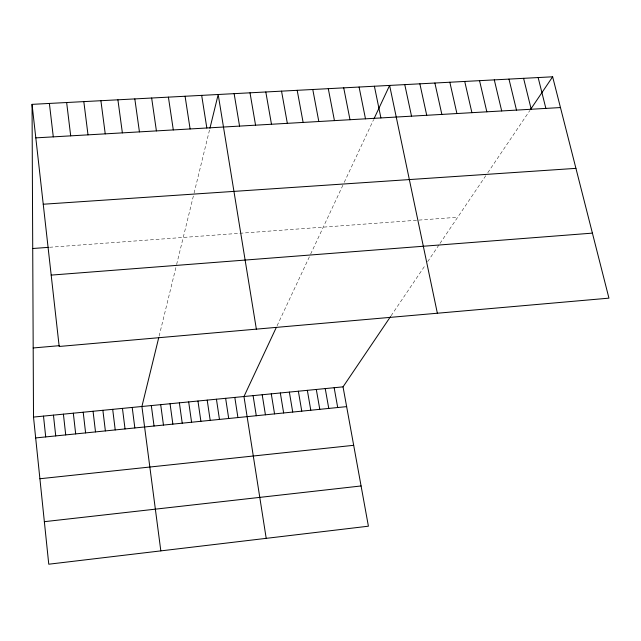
<?xml version="1.0" encoding="UTF-8"?>
<svg xmlns="http://www.w3.org/2000/svg" width="641" height="641" viewBox="0 0 641 641"><rect width="100%" height="100%" fill="white"/><g stroke="black" fill="none" stroke-linecap="round" stroke-linejoin="round"><path stroke-width="0.48" stroke-dasharray="3.21 2.4" d="M159.112 336.14L175.995 267.089M176.62 264.525L193.382 195.954M194.079 193.117L209.719 129.137M277.08 325.796L310.22 255.006M310.621 254.148L343.464 183.999M344.241 182.34L373.599 119.635M391.066 315.805L425.488 264.885M427.659 261.664L439.486 244.173M439.99 243.428L486.679 174.36M487.793 172.709L529.851 110.5M49.653 247.266L457.682 217.251"/><path stroke-width="0.96" d="M158.72 337.735L141.909 406.49L160.827 550.883M209.936 128.256L218.188 94.499L256.36 329.137M276.327 327.399L243.965 396.523L266.207 538.352M374.007 118.761L389.616 85.421L437.362 313.233M32.05 104.355L59.18 346.469L608.95 298.153L552.638 76.792L32.05 104.355L33.508 417.075L48.764 564.208L368.407 526.197L343.039 386.852L390.521 316.606M530.371 109.715L552.638 76.792M44.349 521.678L361.083 485.958M39.902 478.747L353.68 445.311M35.672 437.931L346.637 406.626M33.508 417.075L343.039 386.852M33.188 347.967L59.268 345.683M51.184 275.109L592.404 233.132M32.723 248.508L48.66 247.338M43.243 204.231L575.93 168.359M35.808 137.871L560.466 107.56M538.144 77.553L545.868 108.401M523.593 78.33L531.213 109.25M508.978 79.099L516.486 110.1M494.291 79.877L501.695 110.957M479.54 80.662L486.84 111.814M464.725 81.447L471.912 112.68M449.838 82.232L456.913 113.545M434.886 83.026L441.857 114.41M419.863 83.819L426.722 115.284M404.775 84.62L411.522 116.165M374.392 86.231L380.906 117.936M359.088 87.04L365.49 118.825M343.72 87.849L350.002 119.723M328.288 88.666L334.442 120.62M312.776 89.492L318.817 121.526M297.192 90.317L303.113 122.431M281.535 91.142L287.336 123.344M334.153 387.717L337.711 407.524M325.235 388.59L328.761 408.429M265.807 91.975L271.48 124.258M316.301 389.464L319.787 409.327M307.343 390.337L310.789 410.232M250.006 92.817L255.559 125.179M298.361 391.21L301.767 411.145M289.355 392.092L292.721 412.051M234.133 93.658L239.558 126.101M280.325 392.973L283.651 412.964M271.271 393.862L274.556 413.886M262.193 394.744L265.43 414.799M253.091 395.633L256.288 415.721M201.675 95.373L206.835 127.992M234.814 397.42L237.923 417.571M185.081 96.254L190.105 128.961M225.632 398.317L228.709 418.501M216.434 399.215L219.462 419.43M168.407 97.136L173.302 129.931M207.203 400.112L210.192 420.36M197.957 401.018L200.897 421.297M151.653 98.025L156.412 130.908M188.678 401.923L191.579 422.235M179.376 402.836L182.228 423.18M134.818 98.914L139.434 131.886M170.049 403.742L172.862 424.118M160.691 404.655L163.463 425.063M117.904 99.812L122.375 132.871M151.316 405.577L154.04 426.017M100.901 100.709L105.236 133.865M132.198 407.444L134.834 427.948M83.819 101.615L88.009 134.858M122.455 408.389L125.043 428.933M112.68 409.343L115.228 429.919M66.648 102.528L70.694 135.86M102.881 410.304L105.38 430.912M93.057 411.266L95.509 431.906M49.389 103.441L53.291 136.862M83.202 412.227L85.606 432.907M73.322 413.189L75.678 433.901M63.411 414.158L65.719 434.902M53.467 415.128L55.727 435.912M43.5 416.105L45.711 436.922"/></g></svg>
